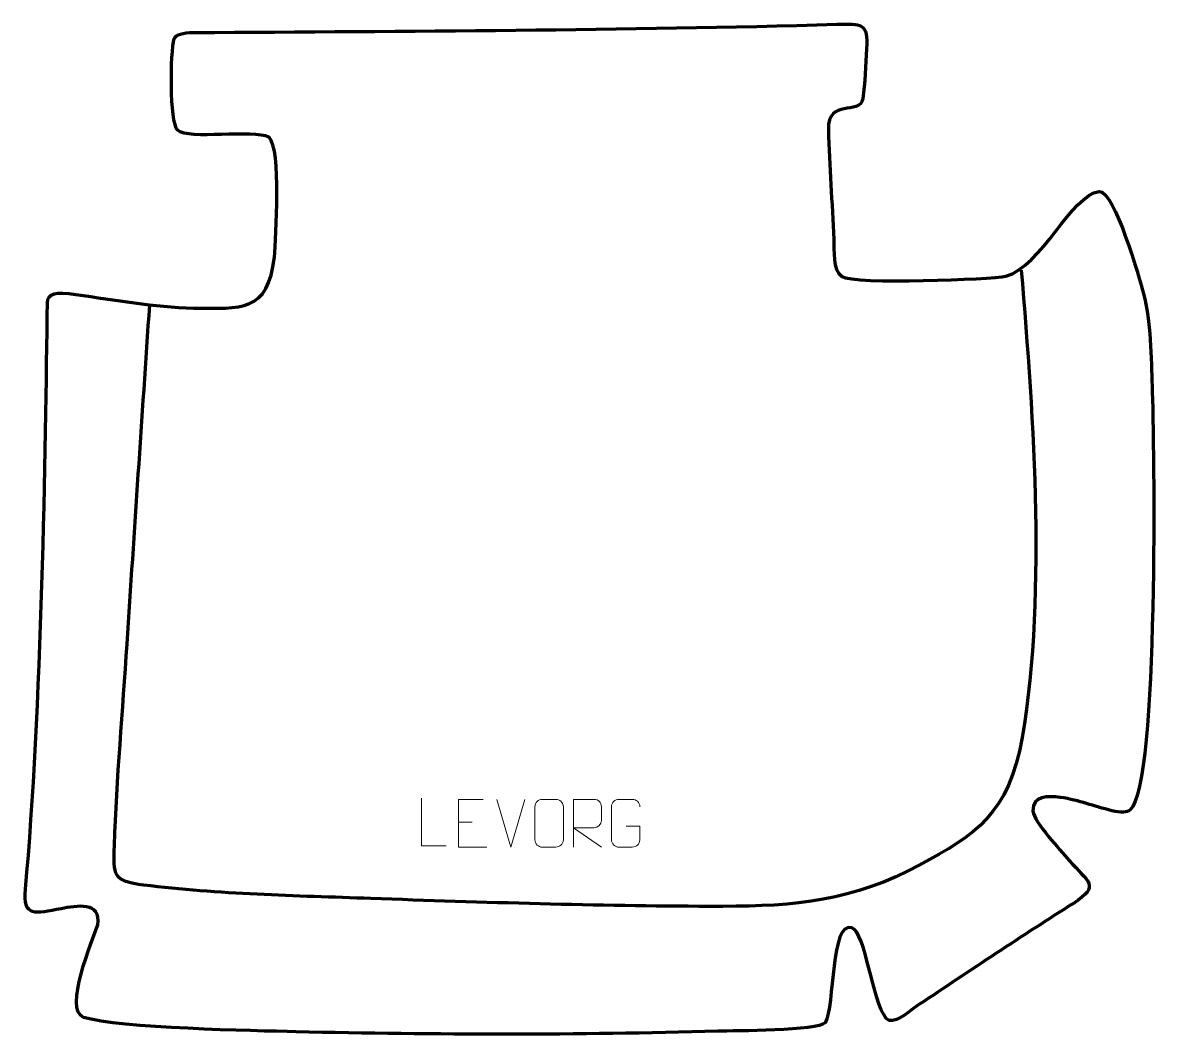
# Model space of a CAD drawing. Header units: millimetres. Extents: x -467 to 127, y 266 to 795.
import ezdxf

# ---------------------------------------------------------------- set-up
doc = ezdxf.new("R2010")
doc.units = ezdxf.units.MM
doc.header["$MEASUREMENT"] = 0
doc.layers.add('layer 2', color=7, linetype='Continuous')
doc.layers.add('layer 3', color=7, linetype='Continuous')

msp = doc.modelspace()

# ---------------------------------------------------------------- linework, layer by layer
at = {"layer": 'layer 2', "color": 140, "lineweight": 158}
msp.add_open_spline([(54.7754, 665.52), (61.1719, 588.6367), (68.5749, 489.5929), (53.9214, 414.2144), (53.9214, 414.2144), (45.4811, 377.8004), (26.82, 367.9429), (-4.2882, 351.5804), (-4.2882, 351.5804), (-39.1927, 334.1301), (-70.0771, 332.8903), (-108.2927, 333.0189), (-108.2927, 333.0189), (-166.8815, 333.2442), (-226.5893, 335.0167), (-285.1364, 337.1474), (-285.1364, 337.1474), (-324.4461, 338.5579), (-364.8023, 339.2866), (-403.8261, 344.1271), (-403.8261, 344.1271), (-419.9717, 346.1298), (-419.7621, 349.3431), (-419.2052, 364.8556), (-419.2052, 364.8556), (-417.9557, 399.6511), (-414.7912, 435.4331), (-412.5067, 470.2522), (-412.5067, 470.2522), (-408.6871, 529.2836), (-404.7324, 588.314), (-400.692, 647.331)], degree=3, knots=[0, 0, 0, 0, 0.11111111, 0.11111111, 0.11111111, 0.11111111, 0.22222222, 0.22222222, 0.22222222, 0.22222222, 0.33333333, 0.33333333, 0.33333333, 0.33333333, 0.44444444, 0.44444444, 0.44444444, 0.44444444, 0.55555556, 0.55555556, 0.55555556, 0.55555556, 0.66666667, 0.66666667, 0.66666667, 0.66666667, 0.77777778, 0.77777778, 0.77777778, 0.77777778, 1, 1, 1, 1], dxfattribs=at)
at = {"layer": 'layer 3', "color": 242, "lineweight": 158}
msp.add_open_spline([(-377.4034, 789.5899), (-383.9546, 789.5473), (-386.7528, 788.6561), (-387.9156, 786.2765), (-387.9156, 786.2765), (-389.8915, 779.566), (-390.4928, 742.7868), (-386.0675, 738.5027), (-386.0675, 738.5027), (-380.6544, 733.2623), (-346.4234, 739.143), (-338.3437, 734.8868), (-338.3437, 734.8868), (-331.7634, 728.4692), (-334.8862, 682.7916), (-335.5598, 672.2538), (-335.5598, 672.2538), (-338.8904, 643.1498), (-352.7783, 645.471), (-377.7878, 645.5827), (-377.7878, 645.5827), (-398.9214, 646.25), (-418.456, 649.8187), (-439.2531, 652.7528), (-439.2531, 652.7528), (-450.0099, 654.2704), (-454.1228, 653.2585), (-454.1792, 648.5263), (-454.1792, 648.5263), (-455.0946, 571.6835), (-457.1212, 433.9977), (-465.6842, 342.0943), (-465.6842, 342.0943), (-467.089, 327.0172), (-460.5822, 329.3505), (-447.0415, 331.7987), (-447.0415, 331.7987), (-438.8881, 333.2728), (-426.0575, 335.9049), (-427.8373, 323.3582), (-427.8373, 323.3582), (-430.5825, 315.8971), (-445.8856, 278.7323), (-435.2651, 275.0623), (-435.2651, 275.0623), (-416.9567, 269.309), (-345.395, 268.018), (-324.3189, 267.5276), (-324.3189, 267.5276), (-251.4403, 265.8316), (-176.6129, 265.7008), (-103.7426, 267.8428), (-103.7426, 267.8428), (-95.5716, 268.0329), (-51.0314, 267.9122), (-47.7751, 272.262), (-47.7751, 272.262), (-42.4961, 280.8151), (-45.1689, 325.7609), (-33.6703, 321.8518), (-33.6703, 321.8518), (-26.5294, 319.4242), (-23.2547, 283.9006), (-15.7394, 274.4049), (-15.7394, 274.4049), (-12.2957, 270.613), (-4.3219, 277.8049), (-1.2074, 280.0116), (-1.2074, 280.0116), (25.5996, 297.8809), (52.6808, 316.0388), (79.8982, 333.2354), (79.8982, 333.2354), (79.8982, 333.2354), (80.7465, 333.7706), (80.7465, 333.7706), (80.7465, 333.7706), (80.7465, 333.7706), (82.0327, 334.5718), (82.0327, 334.5718), (82.0327, 334.5718), (96.5932, 344.0034), (89.7437, 345.5574), (79.6914, 357.2543), (79.6914, 357.2543), (75.3194, 362.2933), (61.5562, 377.0266), (60.862, 382.8291), (60.862, 382.8291), (60.5461, 391.0846), (68.8952, 390.7009), (75.0511, 389.9869), (75.0511, 389.9869), (85.8678, 388.3581), (92.2652, 385.4447), (102.2003, 383.0269), (102.2003, 383.0269), (107.138, 381.8253), (109.9901, 382.0952), (111.656, 383.4828), (111.656, 383.4828), (126.9325, 397.6467), (124.187, 576.4934), (123.2072, 604.8725), (123.2072, 604.8725), (122.7251, 618.8332), (122.5205, 639.6639), (118.7376, 653.0378), (118.7376, 653.0378), (116.4396, 661.1501), (103.7538, 706.7539), (95.4759, 706.5999), (95.4759, 706.5999), (81.1622, 704.7774), (65.3406, 667.2861), (46.7401, 662.304), (46.7401, 662.304), (39.5615, 660.6032), (-32.6403, 657.8389), (-39.0353, 662.123), (-39.0353, 662.123), (-43.9521, 665.4169), (-42.9586, 675.8789), (-43.1929, 681.445), (-43.1929, 681.445), (-44, 700.6236), (-45.5206, 719.6365), (-45.9867, 738.8708), (-45.9867, 738.8708), (-46.3574, 755.2976), (-29.7245, 746.003), (-27.9907, 755.0112), (-27.9907, 755.0112), (-26.7375, 762.7231), (-26.6926, 772.9406), (-26.1122, 781.0788), (-26.1122, 781.0788), (-25.1406, 794.7043), (-28.6509, 794.2684), (-41.5621, 793.8983), (-41.5621, 793.8983), (-153.2246, 790.697), (-265.6238, 790.3163), (-377.4034, 789.5899)], degree=3, knots=[0, 0, 0, 0, 0.02702703, 0.02702703, 0.02702703, 0.02702703, 0.05405405, 0.05405405, 0.05405405, 0.05405405, 0.08108108, 0.08108108, 0.08108108, 0.08108108, 0.10810811, 0.10810811, 0.10810811, 0.10810811, 0.13513514, 0.13513514, 0.13513514, 0.13513514, 0.16216216, 0.16216216, 0.16216216, 0.16216216, 0.18918919, 0.18918919, 0.18918919, 0.18918919, 0.21621622, 0.21621622, 0.21621622, 0.21621622, 0.24324324, 0.24324324, 0.24324324, 0.24324324, 0.27027027, 0.27027027, 0.27027027, 0.27027027, 0.2972973, 0.2972973, 0.2972973, 0.2972973, 0.32432432, 0.32432432, 0.32432432, 0.32432432, 0.35135135, 0.35135135, 0.35135135, 0.35135135, 0.37837838, 0.37837838, 0.37837838, 0.37837838, 0.40540541, 0.40540541, 0.40540541, 0.40540541, 0.43243243, 0.43243243, 0.43243243, 0.43243243, 0.45945946, 0.45945946, 0.45945946, 0.45945946, 0.48648649, 0.48648649, 0.48648649, 0.48648649, 0.51351351, 0.51351351, 0.51351351, 0.51351351, 0.54054054, 0.54054054, 0.54054054, 0.54054054, 0.56756757, 0.56756757, 0.56756757, 0.56756757, 0.59459459, 0.59459459, 0.59459459, 0.59459459, 0.62162162, 0.62162162, 0.62162162, 0.62162162, 0.64864865, 0.64864865, 0.64864865, 0.64864865, 0.67567568, 0.67567568, 0.67567568, 0.67567568, 0.7027027, 0.7027027, 0.7027027, 0.7027027, 0.72972973, 0.72972973, 0.72972973, 0.72972973, 0.75675676, 0.75675676, 0.75675676, 0.75675676, 0.78378378, 0.78378378, 0.78378378, 0.78378378, 0.81081081, 0.81081081, 0.81081081, 0.81081081, 0.83783784, 0.83783784, 0.83783784, 0.83783784, 0.86486486, 0.86486486, 0.86486486, 0.86486486, 0.89189189, 0.89189189, 0.89189189, 0.89189189, 0.91891892, 0.91891892, 0.91891892, 0.91891892, 0.94594595, 0.94594595, 0.94594595, 0.94594595, 1, 1, 1, 1], dxfattribs=at)
at = {"layer": 'layer 3', "color": 250, "lineweight": 9}
for points, knots in [([(-245.7457, 364.5955), (-245.7457, 364.5955), (-258.6948, 364.5955), (-258.6948, 364.5955), (-258.6948, 364.5955), (-258.6948, 364.5955), (-258.6948, 389.5491), (-258.6948, 389.5491)], [0, 0, 0, 0, 0.33333333, 0.33333333, 0.33333333, 0.33333333, 1, 1, 1, 1]), ([(-226.5144, 388.952), (-226.5144, 388.952), (-239.3883, 388.952), (-239.3883, 388.952), (-239.3883, 388.952), (-239.3883, 388.952), (-239.3883, 363.9984), (-239.3883, 363.9984), (-239.3883, 363.9984), (-239.3883, 363.9984), (-224.5225, 363.9984), (-224.5225, 363.9984)], [0, 0, 0, 0, 0.25, 0.25, 0.25, 0.25, 0.5, 0.5, 0.5, 0.5, 1, 1, 1, 1]), ([(-195.4749, 388.9517), (-193.1492, 388.9517), (-190.8231, 388.9517), (-188.497, 388.9517), (-188.497, 388.9517), (-186.5504, 388.9873), (-184.559, 387.4957), (-184.5323, 385.0581), (-184.5323, 385.0581), (-184.5327, 379.3112), (-184.5327, 373.5639), (-184.5323, 367.8162), (-184.5323, 367.8162), (-184.6721, 365.4928), (-186.3493, 364.0132), (-188.497, 364.0024), (-188.497, 364.0024), (-190.8289, 364.0028), (-193.1608, 364.0028), (-195.4923, 364.0024), (-195.4923, 364.0024), (-197.4173, 363.897), (-199.3894, 365.7815), (-199.3782, 367.7988), (-199.3782, 367.7988), (-199.3779, 373.5689), (-199.3779, 379.3386), (-199.3782, 385.1079), (-199.3782, 385.1079), (-199.374, 387.246), (-197.6273, 388.9652), (-195.4749, 388.9517)], [0, 0, 0, 0, 0.11111111, 0.11111111, 0.11111111, 0.11111111, 0.22222222, 0.22222222, 0.22222222, 0.22222222, 0.33333333, 0.33333333, 0.33333333, 0.33333333, 0.44444444, 0.44444444, 0.44444444, 0.44444444, 0.55555556, 0.55555556, 0.55555556, 0.55555556, 0.66666667, 0.66666667, 0.66666667, 0.66666667, 0.77777778, 0.77777778, 0.77777778, 0.77777778, 1, 1, 1, 1]), ([(-179.2873, 363.9985), (-179.2873, 363.9985), (-179.2873, 388.952), (-179.2873, 388.952), (-179.2873, 388.952), (-175.6925, 388.952), (-172.097, 388.952), (-168.5018, 388.952), (-168.5018, 388.952), (-166.1765, 388.9143), (-164.6192, 387.4243), (-164.6233, 385.0579), (-164.6233, 385.0579), (-164.6237, 383.0224), (-164.6237, 379.963), (-164.6233, 377.927), (-164.6233, 377.927), (-164.6298, 376.0515), (-166.4421, 374.1097), (-168.4516, 374.0906), (-168.4516, 374.0906), (-168.4516, 374.0906), (-179.2873, 374.0906), (-179.2873, 374.0906), (-179.2873, 374.0906), (-179.2873, 374.0906), (-164.6326, 363.9985), (-164.6326, 363.9985)], [0, 0, 0, 0, 0.125, 0.125, 0.125, 0.125, 0.25, 0.25, 0.25, 0.25, 0.375, 0.375, 0.375, 0.375, 0.5, 0.5, 0.5, 0.5, 0.625, 0.625, 0.625, 0.625, 0.75, 0.75, 0.75, 0.75, 1, 1, 1, 1]), ([(-151.7003, 374.9842), (-151.7003, 374.9842), (-144.5322, 374.9842), (-144.5322, 374.9842), (-144.5322, 374.9842), (-144.5322, 374.9842), (-144.5322, 367.8161), (-144.5322, 367.8161), (-144.5322, 367.8161), (-144.6719, 365.4927), (-146.3491, 364.0131), (-148.4969, 364.0023), (-148.4969, 364.0023), (-150.8287, 364.0027), (-153.1607, 364.0027), (-155.4922, 364.0023), (-155.4922, 364.0023), (-157.4171, 363.8969), (-159.3893, 365.7814), (-159.3781, 367.7987), (-159.3781, 367.7987), (-159.3777, 373.5688), (-159.3777, 379.3385), (-159.3781, 385.1078), (-159.3781, 385.1078), (-159.3739, 387.2459), (-157.6271, 388.9651), (-155.4748, 388.9517), (-155.4748, 388.9517), (-153.1491, 388.9517), (-150.823, 388.9517), (-148.4969, 388.9517), (-148.4969, 388.9517), (-146.5502, 388.9871), (-144.5588, 387.4956), (-144.5322, 385.0579)], [0, 0, 0, 0, 0.1, 0.1, 0.1, 0.1, 0.2, 0.2, 0.2, 0.2, 0.3, 0.3, 0.3, 0.3, 0.4, 0.4, 0.4, 0.4, 0.5, 0.5, 0.5, 0.5, 0.6, 0.6, 0.6, 0.6, 0.7, 0.7, 0.7, 0.7, 0.8, 0.8, 0.8, 0.8, 1, 1, 1, 1])]:
    msp.add_open_spline(points, degree=3, knots=knots, dxfattribs=at)
for points in [[(-211.9554, 363.9984), (-211.9554, 363.9984), (-219.2772, 388.952), (-219.2772, 388.952)], [(-204.6335, 388.952), (-204.6335, 388.952), (-211.9553, 363.9984), (-211.9553, 363.9984)], [(-239.3883, 377.0723), (-239.3883, 377.0723), (-232.2202, 377.0723), (-232.2202, 377.0723)]]:
    msp.add_open_spline(points, degree=3, dxfattribs=at)

doc.saveas('drawing.dxf')
